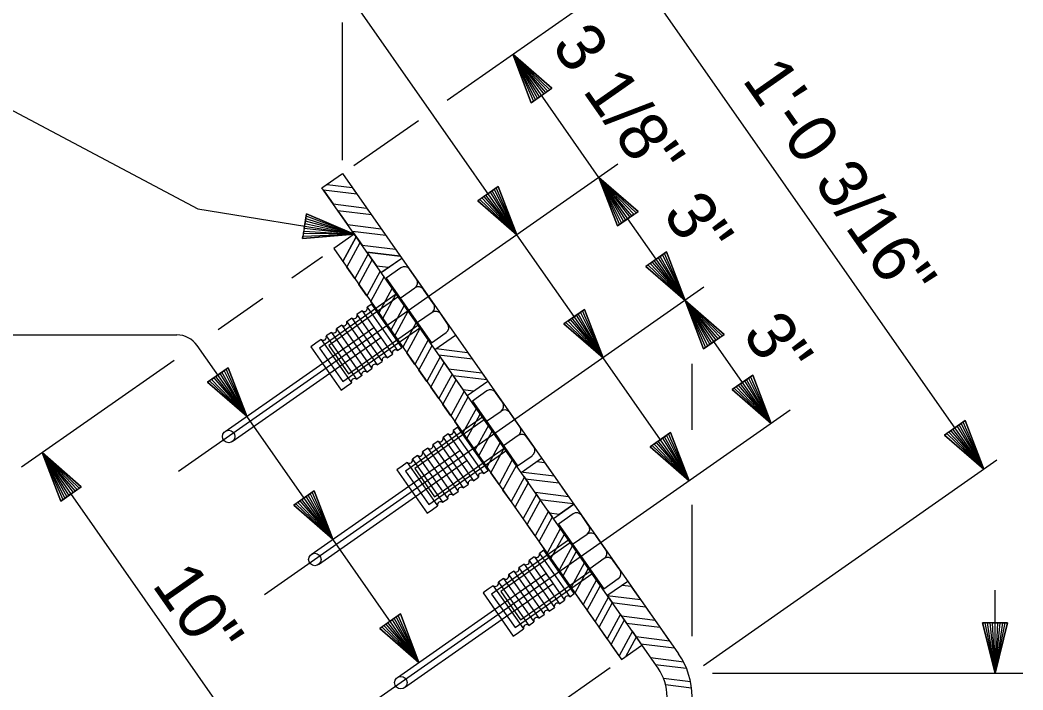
# Model space of a CAD drawing. Extents: x 0 to 10005, y 0 to 9996.
# Drawn here: x 11.94 to 13.609, y 10.543 to 11.658 of the extents above; entities that cross this region are included whole.
import ezdxf

# ---------------------------------------------------------------- set-up
doc = ezdxf.new("R2010")
doc.units = 0
for name, color, linetype in [('Arrowhead Terminators', 7, 'Continuous'), ('Dimension Lines', 7, 'Continuous'), ('Rebar Lines', 7, 'Continuous'), ('Structural Steel Lines', 7, 'Continuous'), ('Text', 7, 'Continuous')]:
    doc.layers.add(name, color=color, linetype=linetype)

msp = doc.modelspace()

# ---------------------------------------------------------------- linework, layer by layer
at = {"layer": 'Arrowhead Terminators'}
for points in [[(12.808, 11.5326), (12.8046, 11.5302), (12.76, 11.6012), (12.8011, 11.5278), (12.7977, 11.5254), (12.76, 11.6012), (12.7943, 11.523), (12.7908, 11.5206), (12.76, 11.6012), (12.8252, 11.5446), (12.8217, 11.5422), (12.76, 11.6012), (12.8183, 11.5398), (12.8149, 11.5374), (12.76, 11.6012), (12.8115, 11.535), (12.7908, 11.5206), (12.8252, 11.5446), (12.76, 11.6012), (12.7908, 11.5206)], [(12.9514, 11.3277), (12.948, 11.3253), (12.9034, 11.3962), (12.9446, 11.3229), (12.9411, 11.3205), (12.9034, 11.3962), (12.9377, 11.318), (12.9343, 11.3156), (12.9034, 11.3962), (12.9686, 11.3397), (12.9652, 11.3372), (12.9034, 11.3962), (12.9617, 11.3348), (12.9583, 11.3324), (12.9034, 11.3962), (12.9548, 11.3301), (12.9343, 11.3156), (12.9686, 11.3397), (12.9034, 11.3962), (12.9343, 11.3156)], [(12.7188, 11.3693), (12.7222, 11.3717), (12.7668, 11.3007), (12.7256, 11.3741), (12.7291, 11.3765), (12.7668, 11.3007), (12.7324, 11.3789), (12.7359, 11.3813), (12.7668, 11.3007), (12.7016, 11.3573), (12.7051, 11.3597), (12.7668, 11.3007), (12.7084, 11.3621), (12.7119, 11.3645), (12.7668, 11.3007), (12.7153, 11.3669), (12.7359, 11.3813), (12.7016, 11.3573), (12.7668, 11.3007), (12.7359, 11.3813)], [(12.4133, 11.3152), (12.414, 11.3193), (12.496, 11.3019), (12.4147, 11.3234), (12.4154, 11.3276), (12.496, 11.3019), (12.416, 11.3317), (12.4167, 11.3358), (12.496, 11.3019), (12.4101, 11.2945), (12.4107, 11.2986), (12.496, 11.3019), (12.4114, 11.3028), (12.412, 11.3069), (12.496, 11.3019), (12.4127, 11.311), (12.4167, 11.3358), (12.4101, 11.2945), (12.496, 11.3019), (12.4167, 11.3358)], [(12.9988, 11.2601), (13.0022, 11.2624), (13.0468, 11.1915), (13.0056, 11.2648), (13.0091, 11.2672), (13.0468, 11.1915), (13.0125, 11.2697), (13.0159, 11.2721), (13.0468, 11.1915), (12.9816, 11.248), (12.9851, 11.2505), (13.0468, 11.1915), (12.9885, 11.2529), (12.9919, 11.2553), (13.0468, 11.1915), (12.9954, 11.2577), (13.0159, 11.2721), (12.9816, 11.248), (13.0468, 11.1915), (13.0159, 11.2721)], [(13.0948, 11.1229), (13.0914, 11.1205), (13.0468, 11.1915), (13.088, 11.1181), (13.0846, 11.1156), (13.0468, 11.1915), (13.0811, 11.1132), (13.0777, 11.1108), (13.0468, 11.1915), (13.112, 11.1348), (13.1086, 11.1324), (13.0468, 11.1915), (13.1052, 11.1301), (13.1017, 11.1277), (13.0468, 11.1915), (13.0983, 11.1253), (13.0777, 11.1108), (13.112, 11.1348), (13.0468, 11.1915), (13.0777, 11.1108)], [(12.8622, 11.1644), (12.8657, 11.1668), (12.9103, 11.0958), (12.8691, 11.1692), (12.8726, 11.1716), (12.9103, 11.0958), (12.876, 11.174), (12.8794, 11.1764), (12.9103, 11.0958), (12.8451, 11.1523), (12.8485, 11.1547), (12.9103, 11.0958), (12.852, 11.1572), (12.8554, 11.1596), (12.9103, 11.0958), (12.8589, 11.162), (12.8794, 11.1764), (12.8451, 11.1523), (12.9103, 11.0958), (12.8794, 11.1764)], [(12.269, 11.0673), (12.2724, 11.0697), (12.317, 10.9987), (12.2758, 11.0721), (12.2792, 11.0745), (12.317, 10.9987), (12.2827, 11.0769), (12.2861, 11.0793), (12.317, 10.9987), (12.2518, 11.0553), (12.2552, 11.0577), (12.317, 10.9987), (12.2586, 11.0601), (12.2621, 11.0625), (12.317, 10.9987), (12.2655, 11.0649), (12.2861, 11.0793), (12.2518, 11.0553), (12.317, 10.9987), (12.2861, 11.0793)], [(13.1423, 11.0551), (13.1457, 11.0575), (13.1903, 10.9865), (13.1491, 11.0599), (13.1526, 11.0623), (13.1903, 10.9865), (13.156, 11.0647), (13.1594, 11.0671), (13.1903, 10.9865), (13.1251, 11.0431), (13.1285, 11.0455), (13.1903, 10.9865), (13.132, 11.0479), (13.1354, 11.0503), (13.1903, 10.9865), (13.1389, 11.0527), (13.1594, 11.0671), (13.1251, 11.0431), (13.1903, 10.9865), (13.1594, 11.0671)], [(13.4961, 10.9794), (13.4996, 10.9818), (13.5442, 10.9108), (13.503, 10.9843), (13.5064, 10.9867), (13.5442, 10.9108), (13.5098, 10.9891), (13.5133, 10.9915), (13.5442, 10.9108), (13.479, 10.9674), (13.4824, 10.9698), (13.5442, 10.9108), (13.4858, 10.9722), (13.4893, 10.9746), (13.5442, 10.9108), (13.4927, 10.977), (13.5133, 10.9915), (13.479, 10.9674), (13.5442, 10.9108), (13.5133, 10.9915)], [(13.0056, 10.9596), (13.0091, 10.962), (13.0536, 10.891), (13.0125, 10.9644), (13.0159, 10.9668), (13.0536, 10.891), (13.0193, 10.9692), (13.0228, 10.9716), (13.0536, 10.891), (12.9885, 10.9476), (12.9919, 10.95), (13.0536, 10.891), (12.9953, 10.9524), (12.9987, 10.9548), (13.0536, 10.891), (13.0022, 10.9572), (13.0228, 10.9716), (12.9885, 10.9476), (13.0536, 10.891), (13.0228, 10.9716)], [(12.0244, 10.8695), (12.021, 10.8671), (11.9764, 10.9381), (12.0176, 10.8647), (12.0142, 10.8623), (11.9764, 10.9381), (12.0107, 10.8599), (12.0073, 10.8575), (11.9764, 10.9381), (12.0416, 10.8815), (12.0382, 10.8791), (11.9764, 10.9381), (12.0347, 10.8767), (12.0313, 10.8743), (11.9764, 10.9381), (12.0279, 10.8719), (12.0073, 10.8575), (12.0416, 10.8815), (11.9764, 10.9381), (12.0073, 10.8575)], [(12.4123, 10.8625), (12.4157, 10.8649), (12.4603, 10.7939), (12.4192, 10.8673), (12.4226, 10.8697), (12.4603, 10.7939), (12.426, 10.8721), (12.4294, 10.8745), (12.4603, 10.7939), (12.3952, 10.8505), (12.3985, 10.8529), (12.4603, 10.7939), (12.402, 10.8553), (12.4054, 10.8577), (12.4603, 10.7939), (12.4089, 10.8601), (12.4294, 10.8745), (12.3952, 10.8505), (12.4603, 10.7939), (12.4294, 10.8745)], [(12.5557, 10.6577), (12.5591, 10.6601), (12.6037, 10.5891), (12.5626, 10.6625), (12.5659, 10.6649), (12.6037, 10.5891), (12.5694, 10.6673), (12.5728, 10.6697), (12.6037, 10.5891), (12.5385, 10.6457), (12.5419, 10.6481), (12.6037, 10.5891), (12.5454, 10.6505), (12.5488, 10.6529), (12.6037, 10.5891), (12.5522, 10.6553), (12.5728, 10.6697), (12.5385, 10.6457), (12.6037, 10.5891), (12.5728, 10.6697)], [(13.5629, 10.6547), (13.5671, 10.6547), (13.5629, 10.5709), (13.5713, 10.6547), (13.5755, 10.6547), (13.5629, 10.5709), (13.5797, 10.6547), (13.5839, 10.6547), (13.5629, 10.5709), (13.542, 10.6547), (13.5461, 10.6547), (13.5629, 10.5709), (13.5504, 10.6547), (13.5545, 10.6547), (13.5629, 10.5709), (13.5587, 10.6547), (13.5839, 10.6547), (13.542, 10.6547), (13.5629, 10.5709), (13.5839, 10.6547)]]:
    msp.add_lwpolyline(points, dxfattribs=at)
at = {"layer": 'Dimension Lines'}
for p, q in [((12.7668, 11.3007), (12.1103, 12.2386)), ((12.651, 11.5248), (12.9837, 11.7577)), ((13.5442, 10.9108), (12.962, 11.7426)), ((11.5696, 11.6972), (12.2357, 11.3438)), ((12.4765, 11.425), (12.4765, 11.6543)), ((12.9034, 11.3962), (12.76, 11.6012)), ((12.4952, 11.4158), (12.6028, 11.4911)), ((12.9349, 11.4184), (12.2033, 10.9065)), ((13.0468, 11.1915), (12.9034, 11.3962)), ((12.2357, 11.3438), (12.496, 11.3019)), ((12.9103, 11.0958), (12.7668, 11.3007)), ((12.3919, 11.2291), (12.443, 11.2648)), ((13.0783, 11.2135), (12.3467, 10.7016)), ((12.2694, 11.1433), (12.3438, 11.1953)), ((13.1903, 10.9865), (13.0468, 11.1915)), ((10.6761, 11.1342), (12.2004, 11.1342)), ((12.317, 10.9987), (12.2346, 11.1164)), ((11.9423, 10.9143), (12.1962, 11.092)), ((13.0536, 10.891), (12.9103, 11.0958)), ((13.0586, 10.976), (13.0586, 11.0857)), ((13.2217, 11.0087), (12.4899, 10.4968)), ((12.4603, 10.7939), (12.317, 10.9987)), ((12.4555, 10.2538), (11.9764, 10.9381)), ((13.0774, 10.5841), (13.5658, 10.9259)), ((13.0586, 10.6328), (13.0586, 10.8512)), ((12.6037, 10.5891), (12.4603, 10.7939)), ((13.5629, 10.5709), (13.5629, 10.709)), ((12.4213, 10.2299), (12.9221, 10.5804)), ((13.0923, 10.5709), (13.6094, 10.5709))]:
    msp.add_line(p, q, dxfattribs=at)
msp.add_arc((12.2004, 11.0925), 0.0417, 34.9965, 90, dxfattribs=at)
at = {"layer": 'Rebar Lines'}
for p, q in [((12.5735, 11.2458), (12.5493, 11.2288)), ((12.5996, 11.2268), (12.5881, 11.2433)), ((12.5881, 11.2432), (12.6115, 11.2097)), ((12.5493, 11.2288), (12.5869, 11.1749)), ((12.5727, 11.1953), (12.597, 11.2122)), ((12.6282, 11.186), (12.6115, 11.2097)), ((12.5092, 11.1741), (12.5006, 11.1681)), ((12.5092, 11.1741), (12.5595, 11.1021)), ((12.5251, 11.1852), (12.5177, 11.1801)), ((12.5177, 11.1801), (12.5681, 11.108)), ((12.5755, 11.1132), (12.5251, 11.1852)), ((12.5869, 11.1749), (12.6247, 11.121)), ((12.6255, 11.1715), (12.6012, 11.1546)), ((12.4921, 11.1621), (12.4835, 11.1561)), ((12.4835, 11.1561), (12.534, 11.0842)), ((12.4921, 11.1621), (12.5426, 11.0901)), ((12.5006, 11.1681), (12.551, 11.0961)), ((12.6515, 11.1525), (12.64, 11.169)), ((12.281, 10.9735), (12.5284, 11.1466)), ((12.458, 11.1383), (12.4494, 11.1323)), ((12.458, 11.1383), (12.5083, 11.0663)), ((12.4751, 11.1502), (12.4665, 11.1443)), ((12.4665, 11.1443), (12.5169, 11.0721)), ((12.4751, 11.1502), (12.5254, 11.0782)), ((12.5284, 11.1466), (12.5344, 11.1381)), ((12.5344, 11.1381), (12.5403, 11.1295)), ((12.6247, 11.121), (12.649, 11.138)), ((12.5403, 11.1295), (12.293, 10.9564)), ((12.4409, 11.1263), (12.4323, 11.1204)), ((12.4409, 11.1263), (12.4912, 11.0543)), ((12.4494, 11.1323), (12.4998, 11.0603)), ((12.4323, 11.1204), (12.4238, 11.1144)), ((12.4238, 11.1144), (12.4743, 11.0423)), ((12.5681, 11.108), (12.5755, 11.1132)), ((12.534, 11.0842), (12.5426, 11.0901)), ((12.551, 11.0961), (12.5595, 11.1021)), ((12.5169, 11.0721), (12.5254, 11.0782)), ((12.4828, 11.0483), (12.4912, 11.0543)), ((12.4998, 11.0603), (12.5083, 11.0663)), ((12.4743, 11.0423), (12.4828, 11.0483)), ((12.717, 11.0409), (12.6927, 11.024)), ((12.743, 11.0219), (12.7314, 11.0384)), ((12.6927, 11.024), (12.7304, 10.97)), ((12.7161, 10.9904), (12.7405, 11.0074)), ((12.7715, 10.9812), (12.7549, 11.0048)), ((12.6684, 10.9803), (12.661, 10.9752)), ((12.661, 10.9752), (12.7115, 10.9032)), ((12.7188, 10.9083), (12.6684, 10.9803)), ((12.6355, 10.9573), (12.627, 10.9514)), ((12.6355, 10.9573), (12.6859, 10.8853)), ((12.6526, 10.9693), (12.644, 10.9633)), ((12.644, 10.9633), (12.6944, 10.8912)), ((12.6526, 10.9693), (12.7029, 10.8972)), ((12.7304, 10.97), (12.768, 10.9161)), ((12.769, 10.9667), (12.7446, 10.9497)), ((12.7949, 10.9477), (12.7833, 10.9641)), ((12.4243, 10.7687), (12.6718, 10.9418)), ((12.6183, 10.9454), (12.6098, 10.9394)), ((12.6099, 10.9394), (12.6603, 10.8674)), ((12.6183, 10.9454), (12.6689, 10.8733)), ((12.627, 10.9514), (12.6773, 10.8793)), ((12.6718, 10.9418), (12.6777, 10.9332)), ((12.6837, 10.9247), (12.4363, 10.7516)), ((12.5843, 10.9215), (12.5757, 10.9155)), ((12.5843, 10.9215), (12.6346, 10.8495)), ((12.6013, 10.9335), (12.5928, 10.9274)), ((12.5928, 10.9274), (12.6431, 10.8555)), ((12.6013, 10.9335), (12.6517, 10.8614)), ((12.6777, 10.9332), (12.6837, 10.9247)), ((12.768, 10.9161), (12.7923, 10.9331)), ((12.5757, 10.9155), (12.5672, 10.9095)), ((12.5672, 10.9095), (12.6176, 10.8375)), ((12.7115, 10.9032), (12.7188, 10.9083)), ((12.6944, 10.8912), (12.7029, 10.8972)), ((12.6603, 10.8674), (12.6688, 10.8733)), ((12.6773, 10.8793), (12.6859, 10.8853)), ((12.6431, 10.8555), (12.6517, 10.8614)), ((12.6176, 10.8375), (12.6261, 10.8434)), ((12.6261, 10.8434), (12.6346, 10.8495)), ((12.8603, 10.8361), (12.8359, 10.8192)), ((12.8863, 10.8171), (12.8747, 10.8336)), ((12.8359, 10.8192), (12.8737, 10.7652)), ((12.8594, 10.7856), (12.8838, 10.8026)), ((12.8982, 10.8001), (12.9065, 10.7882)), ((12.9148, 10.7764), (12.8982, 10.8001)), ((12.8118, 10.7756), (12.8044, 10.7705)), ((12.8044, 10.7705), (12.8548, 10.6984)), ((12.8044, 10.7704), (12.8548, 10.6984)), ((12.8621, 10.7036), (12.8118, 10.7756)), ((12.7958, 10.7645), (12.7873, 10.7585)), ((12.7873, 10.7585), (12.8377, 10.6865)), ((12.7959, 10.7645), (12.8462, 10.6925)), ((12.8737, 10.7652), (12.9114, 10.7114)), ((12.9123, 10.7619), (12.888, 10.7449)), ((12.9382, 10.7429), (12.9267, 10.7593)), ((12.9383, 10.7429), (12.9267, 10.7593)), ((12.5678, 10.5639), (12.8151, 10.737)), ((12.7617, 10.7406), (12.7531, 10.7346)), ((12.7617, 10.7406), (12.8122, 10.6686)), ((12.7788, 10.7526), (12.7703, 10.7466)), ((12.7703, 10.7466), (12.8206, 10.6745)), ((12.7788, 10.7526), (12.8293, 10.6805)), ((12.8151, 10.737), (12.821, 10.7284)), ((12.827, 10.7199), (12.5796, 10.5468)), ((12.7446, 10.7287), (12.7361, 10.7227)), ((12.7361, 10.7227), (12.7866, 10.6507)), ((12.7446, 10.7287), (12.7951, 10.6567)), ((12.7532, 10.7346), (12.8036, 10.6626)), ((12.821, 10.7284), (12.827, 10.7199)), ((12.9114, 10.7114), (12.9357, 10.7284)), ((12.7191, 10.7107), (12.7105, 10.7047)), ((12.7105, 10.7047), (12.7609, 10.6328)), ((12.7276, 10.7167), (12.7191, 10.7107)), ((12.7276, 10.7167), (12.778, 10.6447)), ((12.8548, 10.6984), (12.8621, 10.7036)), ((12.8377, 10.6865), (12.8462, 10.6925)), ((12.8206, 10.6745), (12.8292, 10.6805)), ((12.7865, 10.6507), (12.7951, 10.6567)), ((12.8036, 10.6626), (12.8121, 10.6686)), ((12.7609, 10.6328), (12.7694, 10.6387)), ((12.7694, 10.6387), (12.778, 10.6447))]:
    msp.add_line(p, q, dxfattribs=at)
for points in [[(12.5661, 11.2018), (12.4381, 11.1121), (12.477, 11.0566), (12.6051, 11.1461)], [(12.5692, 11.1975), (12.4535, 11.1165), (12.4864, 11.0694), (12.6021, 11.1505)], [(12.7094, 10.997), (12.5815, 10.9073), (12.6204, 10.8517), (12.7484, 10.9414)], [(12.7125, 10.9927), (12.5968, 10.9116), (12.6297, 10.8646), (12.7454, 10.9456)], [(12.8528, 10.7923), (12.7247, 10.7025), (12.7637, 10.647), (12.8917, 10.7366)], [(12.8558, 10.7879), (12.7401, 10.7069), (12.773, 10.6598), (12.8887, 10.7409)]]:
    msp.add_lwpolyline(points, dxfattribs=at)
for centre in [(12.287, 10.965), (12.4303, 10.7602), (12.5737, 10.5554)]:
    msp.add_circle(centre, 0.0104, dxfattribs=at)
for centre, radius, start, end in [((12.5795, 11.2373), 0.0104, 34.9803, 124.9803), ((12.5911, 11.2208), 0.0104, 304.9803, 34.9803), ((12.603, 11.2037), 0.0104, 34.9803, 124.9803), ((12.5125, 11.1784), 0.00544, 232.0634, 17.8585), ((12.6196, 11.1801), 0.0104, 304.9803, 34.9803), ((12.6315, 11.163), 0.0104, 34.9803, 124.9803), ((12.4784, 11.1545), 0.00544, 232.0634, 17.8585), ((12.4955, 11.1665), 0.00544, 232.0634, 17.8585), ((12.4613, 11.1426), 0.00544, 232.0634, 17.8585), ((12.643, 11.1465), 0.0104, 304.9803, 34.9803), ((12.4443, 11.1306), 0.00544, 232.0634, 17.8585), ((12.5648, 11.1038), 0.00544, 52.1021, 197.8972), ((12.5477, 11.0918), 0.00544, 52.1021, 197.8972), ((12.5136, 11.0679), 0.00544, 52.1021, 197.8972), ((12.5306, 11.0799), 0.00544, 52.1021, 197.8972), ((12.4965, 11.056), 0.00544, 52.1021, 197.8972), ((12.7229, 11.0324), 0.0104, 34.9803, 124.9803), ((12.7345, 11.0159), 0.0104, 304.9803, 34.9803), ((12.7464, 10.9989), 0.0104, 34.9803, 124.9803), ((12.6559, 10.9736), 0.00544, 232.0634, 17.8585), ((12.763, 10.9752), 0.0104, 304.9803, 34.9803), ((12.6388, 10.9616), 0.00544, 232.0634, 17.8585), ((12.7749, 10.9582), 0.0104, 34.9803, 124.9803), ((12.6047, 10.9377), 0.00544, 232.0634, 17.8585), ((12.6218, 10.9497), 0.00544, 232.0634, 17.8585), ((12.7864, 10.9417), 0.0104, 304.9803, 34.9803), ((12.5876, 10.9258), 0.00544, 232.0634, 17.8585), ((12.7081, 10.8989), 0.00544, 52.1021, 197.8972), ((12.6911, 10.887), 0.00544, 52.1021, 197.8972), ((12.674, 10.875), 0.00544, 52.1021, 197.8972), ((12.6399, 10.8511), 0.00544, 52.1021, 197.8972), ((12.6569, 10.8631), 0.00544, 52.1021, 197.8972), ((12.8663, 10.8277), 0.0104, 34.9803, 124.9803), ((12.8778, 10.8112), 0.0104, 304.9803, 34.9803), ((12.8897, 10.7941), 0.0104, 34.9803, 124.9803), ((12.7992, 10.7688), 0.00544, 232.0634, 17.8585), ((12.9063, 10.7705), 0.0104, 304.9803, 34.9803), ((12.7821, 10.7569), 0.00544, 232.0634, 17.8585), ((12.9182, 10.7534), 0.0104, 34.9803, 124.9803), ((12.7651, 10.7449), 0.00544, 232.0634, 17.8585), ((12.9298, 10.7369), 0.0104, 304.9803, 34.9803), ((12.7309, 10.721), 0.00544, 232.0634, 17.8585), ((12.748, 10.733), 0.00544, 232.0634, 17.8585), ((12.8344, 10.6822), 0.00544, 52.1021, 197.8972), ((12.8514, 10.6942), 0.00544, 52.1021, 197.8972), ((12.8173, 10.6703), 0.00544, 52.1021, 197.8972), ((12.8002, 10.6583), 0.00544, 52.1021, 197.8972), ((12.7832, 10.6464), 0.00544, 52.1021, 197.8972)]:
    msp.add_arc(centre, radius, start, end, dxfattribs=at)
at = {"layer": 'Structural Steel Lines'}
for p, q in [((12.4422, 11.3787), (12.4765, 11.4027)), ((12.4765, 11.4027), (13.036, 10.6032)), ((13.0018, 10.5793), (12.4422, 11.3787)), ((12.509, 11.2834), (12.5646, 11.2766)), ((12.517, 11.272), (12.5727, 11.2652)), ((12.5408, 11.2379), (12.5751, 11.2619)), ((12.5422, 11.239), (12.5751, 11.2619)), ((12.6304, 11.1099), (12.6646, 11.1338)), ((12.6842, 11.0331), (12.7184, 11.057)), ((12.7739, 10.9052), (12.808, 10.929)), ((12.8276, 10.8283), (12.8617, 10.8523)), ((12.9185, 10.7012), (12.9513, 10.7242)), ((12.9892, 10.597), (13.0447, 10.5902)), ((12.9971, 10.5856), (13.0491, 10.5792)), ((13.0108, 10.563), (13.0559, 10.5574)), ((13.0144, 10.5521), (13.0577, 10.5468))]:
    msp.add_line(p, q, dxfattribs=at)
for points in [[(12.4508, 11.3846), (12.4926, 11.3795), (12.5006, 11.3682), (12.4449, 11.3749), (12.4609, 11.352), (12.5166, 11.3453), (12.5246, 11.3339), (12.4689, 11.3406), (12.4849, 11.3177), (12.5406, 11.3109), (12.5486, 11.2995), (12.4929, 11.3064), (12.509, 11.2834), (12.5646, 11.2766), (12.5727, 11.2652), (12.517, 11.272), (12.533, 11.2491), (12.5528, 11.2467)], [(12.9481, 10.5987), (12.9658, 10.6314), (12.9592, 10.6409), (12.937, 10.6), (12.9237, 10.619), (12.9459, 10.6599), (12.9393, 10.6694), (12.917, 10.6285), (12.9037, 10.6474), (12.9259, 10.6885), (12.9192, 10.698), (12.897, 10.657), (12.8837, 10.676), (12.9059, 10.717), (12.8992, 10.7266), (12.877, 10.6855), (12.8637, 10.7046), (12.8858, 10.7456), (12.8792, 10.7551), (12.857, 10.7141), (12.8436, 10.7331), (12.8659, 10.7741), (12.8593, 10.7836), (12.8371, 10.7426), (12.8236, 10.7617), (12.8459, 10.8026), (12.8392, 10.8122), (12.817, 10.7711), (12.8037, 10.7902), (12.8259, 10.8311), (12.8192, 10.8407), (12.797, 10.7997), (12.7837, 10.8187), (12.8059, 10.8597), (12.7993, 10.8692), (12.777, 10.8283), (12.7637, 10.8473), (12.7859, 10.8882), (12.7793, 10.8978), (12.7571, 10.8568), (12.7436, 10.8758), (12.7659, 10.9168), (12.7592, 10.9263), (12.7371, 10.8853), (12.7237, 10.9043), (12.7459, 10.9454), (12.7392, 10.9549), (12.717, 10.9139), (12.7037, 10.9329), (12.7259, 10.9739), (12.7193, 10.9834), (12.697, 10.9424), (12.6837, 10.9615), (12.7059, 11.0024), (12.6993, 11.0119), (12.677, 10.9709), (12.6637, 10.9899), (12.6859, 11.0309), (12.6792, 11.0405), (12.6571, 10.9995), (12.6437, 11.0185), (12.6659, 11.0595), (12.6592, 11.0689), (12.637, 11.028), (12.6237, 11.047), (12.6459, 11.088), (12.6392, 11.0976), (12.6171, 11.0566), (12.6037, 11.0756), (12.6259, 11.1165), (12.6193, 11.1261), (12.597, 11.0851), (12.5837, 11.1041), (12.6058, 11.1451), (12.5992, 11.1547), (12.5771, 11.1136), (12.5637, 11.1326), (12.5859, 11.1736), (12.5792, 11.1832), (12.5571, 11.1422), (12.5437, 11.1612), (12.5659, 11.2022), (12.5592, 11.2117), (12.5371, 11.1707), (12.5237, 11.1897), (12.5459, 11.2307), (12.5393, 11.2402), (12.5171, 11.1993), (12.5037, 11.2182), (12.5259, 11.2593), (12.5192, 11.2688), (12.497, 11.2278), (12.4837, 11.2468), (12.5059, 11.2878), (12.4993, 11.2974), (12.4771, 11.2563), (12.4993, 11.2974), (12.496, 11.3019), (12.4619, 11.278), (12.9409, 10.5936), (12.9751, 10.6176)], [(12.6325, 11.1115), (12.6846, 11.105), (12.6927, 11.0936), (12.637, 11.1004), (12.653, 11.0775), (12.7086, 11.0707), (12.7167, 11.0592), (12.661, 11.066), (12.677, 11.0432), (12.6947, 11.041)], [(12.8001, 10.9235), (12.8127, 10.922), (12.8287, 10.8991), (12.7731, 10.9059), (12.781, 10.8944), (12.8367, 10.8877), (12.8527, 10.8648), (12.797, 10.8716), (12.8051, 10.8602), (12.8607, 10.8533), (12.8617, 10.8523), (12.8371, 10.8353), (12.8211, 10.8372)], [(12.9424, 10.7178), (12.9567, 10.7161), (12.9727, 10.6932), (12.9171, 10.7), (12.9251, 10.6885), (12.9808, 10.6817), (12.9968, 10.6589), (12.9411, 10.6657), (12.9491, 10.6542), (13.0047, 10.6474), (13.0208, 10.6245), (12.9652, 10.6314), (12.9731, 10.6199), (13.0288, 10.6131)]]:
    msp.add_lwpolyline(points, dxfattribs=at)
for centre, radius, end in [((12.9336, 10.5315), 0.125, 34.992), ((12.9336, 10.5316), 0.0833, 34.9918)]:
    msp.add_arc(centre, radius, 0, end, dxfattribs=at)

# ---------------------------------------------------------------- texts
at = {"layer": 'Text'}
for s, height, rotation, p in [('3 1/8"', 0.08141, 304.9913, (12.823, 11.615)), ('1\'-0 3/16"', 0.0813, 304.9726, (13.1407, 11.5586)), ('3"', 0.08151, 305.0299, (13.008, 11.3349)), ('3"', 0.08135, 305.0141, (13.1407, 11.1351)), ('10"', 0.08135, 304.9856, (12.158, 10.718))]:
    msp.add_text(s, height=height, rotation=rotation, dxfattribs=at).set_placement(p)

doc.saveas('drawing.dxf')
